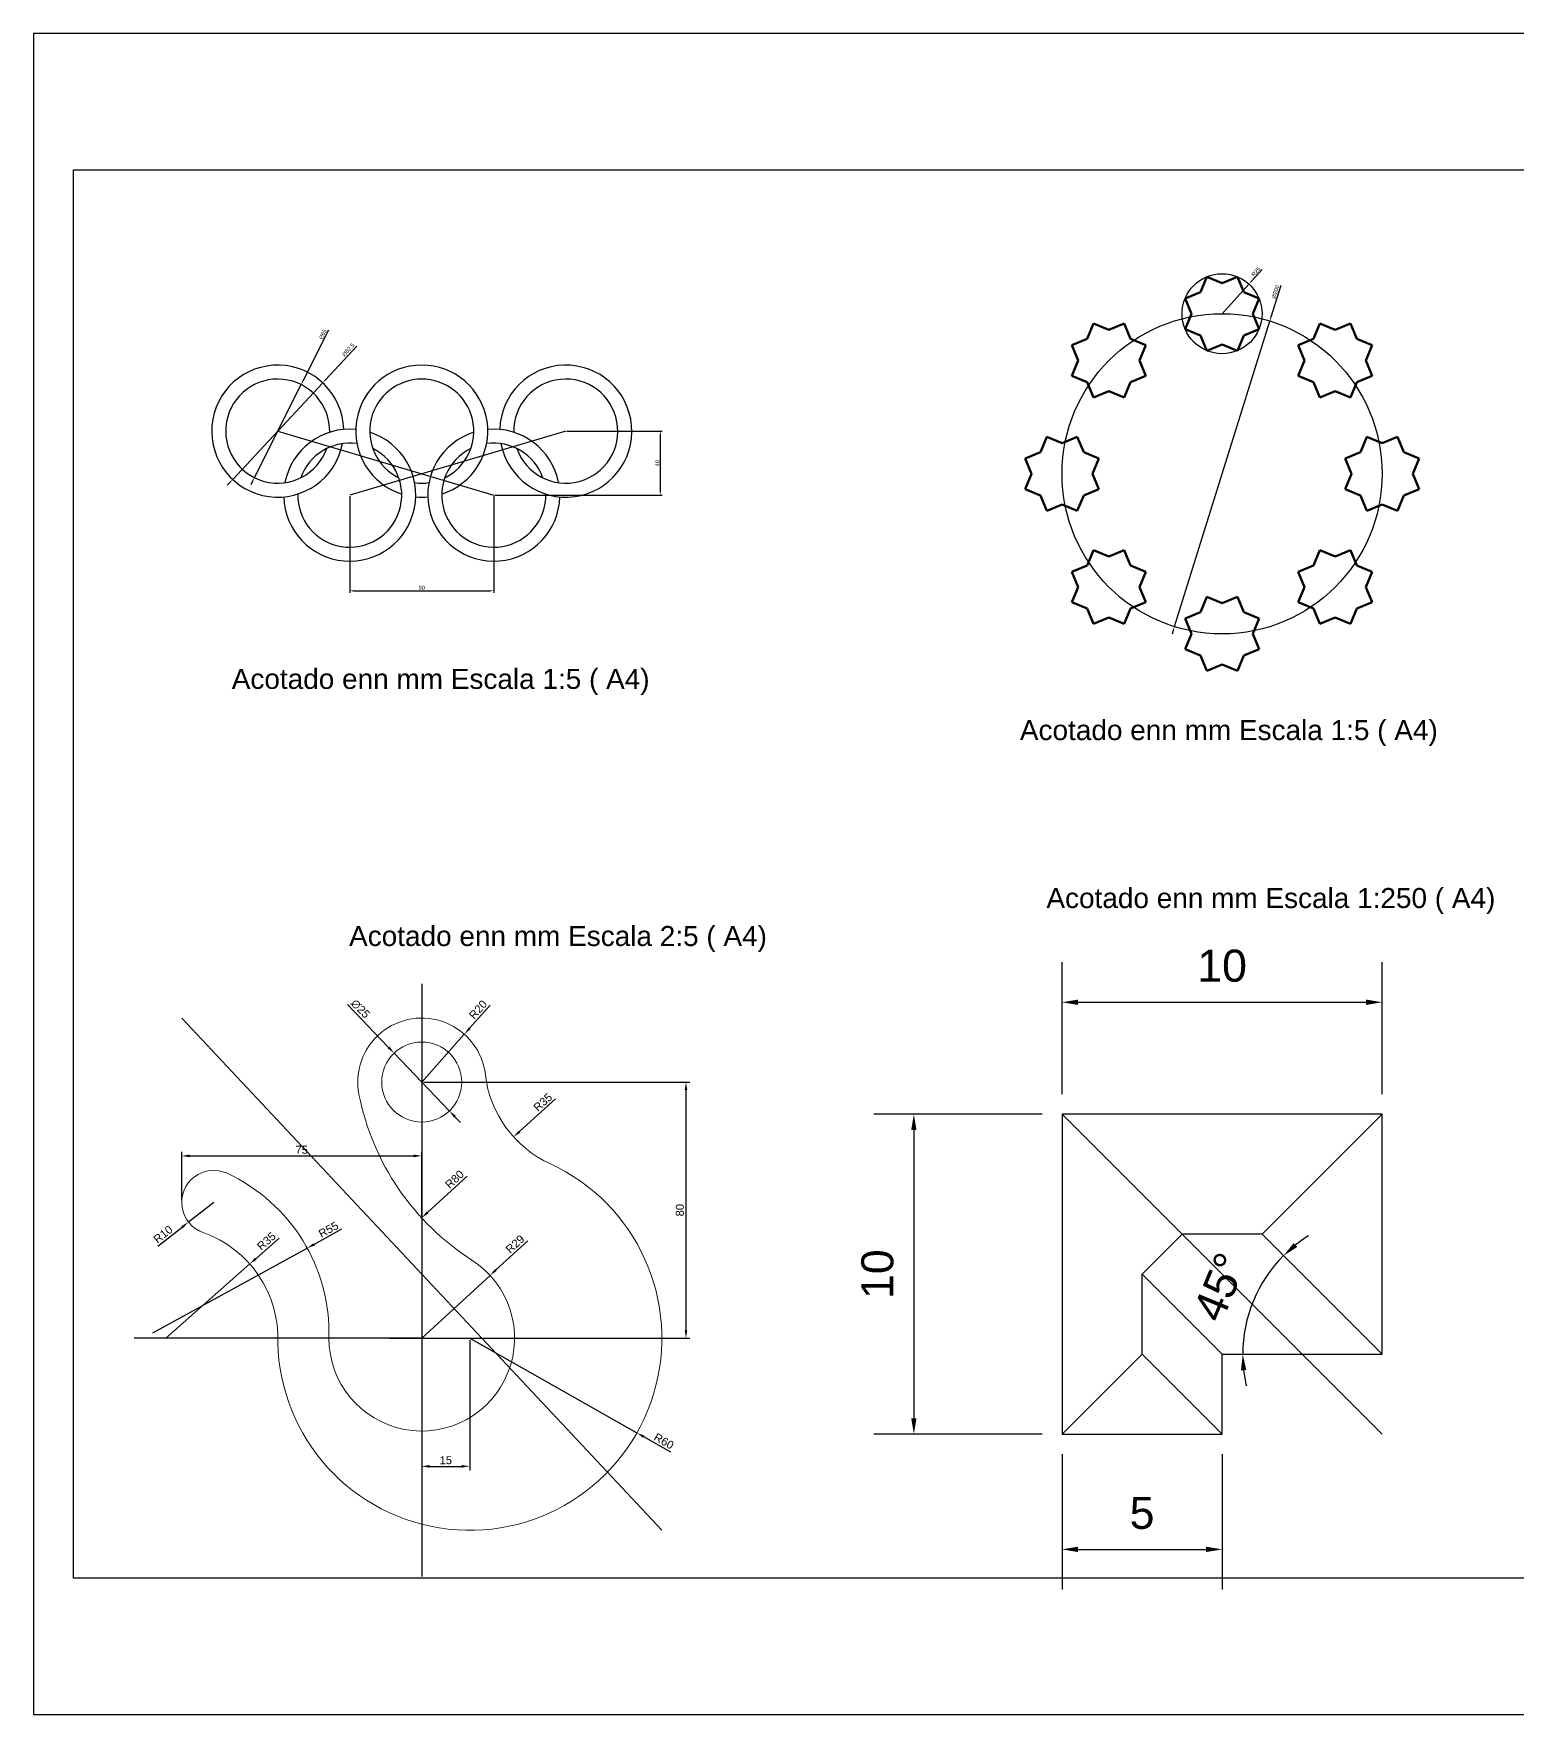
# Model space of a CAD drawing. Header units: millimetres. Extents: x 2193 to 3377, y 1438 to 2030.
# Drawn here: x 2193 to 2378.4, y 1770.2 to 1980.2 of the extents above; entities that cross this region are included whole.
import ezdxf

# ---------------------------------------------------------------- set-up
doc = ezdxf.new("R2010")
doc.units = ezdxf.units.MM
doc.layers.add('Cotas', color=253, linetype='Continuous')
doc.layers.add('Ejes', color=9, linetype='Continuous')
doc.styles.get("Standard").update_dxf_attribs({"font": 'arial.ttf'})
doc.dimstyles.new('ISO-25', dxfattribs={"dimtxt": 2.5, "dimasz": 2.5, "dimexe": 1.25, "dimexo": 0.625, "dimtad": 1, "dimtxsty": 'Standard', "dimcen": 2.5, "dimadec": 0, "dimazin": 0, "dimtfac": 1, "dimtmove": 0, "dimatfit": 3, "dimfxl": 1, "dimarcsym": 0})

# ---------------------------------------------------------------- blocks, each defined once
blk = doc.blocks.new('*D25')
at = {"layer": 'Cotas', "color": 0, "lineweight": -2, "transparency": 16777216}
for p, q in [((5579.86100419662, 3566.604598621986), (5579.86100419662, 3506.243575790659)), ((5669.86100419662, 3566.604598621986), (5669.86100419662, 3506.243575790659)), ((5582.36100419662, 3507.493575790659), (5667.36100419662, 3507.493575790659))]:
    blk.add_line(p, q, dxfattribs=at)
at = {"layer": 'Cotas', "color": 0, "transparency": 16777216}
for points in [[(5582.36100419662, 3507.910242457325), (5582.36100419662, 3507.076909123992), (5579.86100419662, 3507.493575790659)], [(5667.36100419662, 3507.910242457325), (5667.36100419662, 3507.076909123992), (5669.86100419662, 3507.493575790659)]]:
    blk.add_solid(points, dxfattribs=at)
at = {"layer": 'Defpoints', "color": 0, "transparency": 16777216}
for p in [(5579.86100419662, 3567.229598621986), (5669.86100419662, 3567.229598621986), (5669.86100419662, 3507.493575790659)]:
    blk.add_point(p, dxfattribs=at)
at = {"layer": 'Cotas', "color": 0, "transparency": 16777216, "insert": (5624.86100419662, 3509.395008259963), "char_height": 2.5, "attachment_point": 5}
blk.add_mtext('90', dxfattribs=at)
blk = doc.blocks.new('*D26')
at = {"layer": 'Cotas', "color": 0, "lineweight": -2, "transparency": 16777216}
for p, q in [((5715.486004196622, 3607.229598621988), (5775.144070628736, 3607.229598621988)), ((5773.894070628736, 3604.729598621988), (5773.894070628736, 3569.729598621988)), ((5670.486004196622, 3567.229598621988), (5775.144070628736, 3567.229598621988))]:
    blk.add_line(p, q, dxfattribs=at)
at = {"layer": 'Cotas', "color": 0, "transparency": 16777216}
for points in [[(5773.477403962069, 3604.729598621988), (5774.310737295403, 3604.729598621988), (5773.894070628736, 3607.229598621988)], [(5773.477403962069, 3569.729598621988), (5774.310737295403, 3569.729598621988), (5773.894070628736, 3567.229598621988)]]:
    blk.add_solid(points, dxfattribs=at)
at = {"layer": 'Defpoints', "color": 0, "transparency": 16777216}
for p in [(5714.861004196622, 3607.229598621988), (5669.861004196622, 3567.229598621988), (5773.894070628736, 3567.229598621988)]:
    blk.add_point(p, dxfattribs=at)
at = {"layer": 'Cotas', "color": 0, "transparency": 16777216, "insert": (5771.992638159431, 3587.229598621986), "char_height": 2.5, "attachment_point": 5, "rotation": 90}
blk.add_mtext('40', dxfattribs=at)
blk = doc.blocks.new('*D27')
at = {"layer": 'Cotas', "color": 0, "lineweight": -2, "transparency": 16777216}
for p, q in [((5566.547662090348, 3670.231514780258), (5550.587167230492, 3638.497598177957)), ((5520.258138522312, 3578.19502760573), (5549.46386987093, 3636.264169638245)), ((5519.13484116275, 3575.961599066018), (5518.011543803188, 3573.728170526305))]:
    blk.add_line(p, q, dxfattribs=at)
at = {"layer": 'Cotas', "color": 0, "transparency": 16777216}
for points in [[(5550.21492914054, 3638.68481440455), (5550.959405320444, 3638.310381951363), (5549.46386987093, 3636.264169638245)], [(5518.762603072799, 3576.148815292611), (5519.507079252702, 3575.774382839424), (5520.258138522312, 3578.19502760573)]]:
    blk.add_solid(points, dxfattribs=at)
at = {"layer": 'Defpoints', "color": 0, "transparency": 16777216}
for p in [(5549.46386987093, 3636.264169638245), (5520.258138522312, 3578.19502760573)]:
    blk.add_point(p, dxfattribs=at)
at = {"layer": 'Cotas', "color": 0, "transparency": 16777216, "insert": (5563.0858599884, 3667.735905710518), "char_height": 2.5, "attachment_point": 5, "rotation": 63.30000351398585}
blk.add_mtext('∅65', dxfattribs=at)
blk = doc.blocks.new('*D28')
at = {"layer": 'Cotas', "color": 0, "lineweight": -2, "transparency": 16777216}
for p, q in [((5584.242213548712, 3660.284899896224), (5564.668180237458, 3639.254506997663)), ((5506.757095358116, 3577.034685010633), (5562.964913035124, 3637.424512233339)), ((5505.053828155783, 3575.204690246309), (5503.35056095345, 3573.374695481984))]:
    blk.add_line(p, q, dxfattribs=at)
at = {"layer": 'Cotas', "color": 0, "transparency": 16777216}
for points in [[(5564.36318111007, 3639.538384864719), (5564.973179364845, 3638.970629130607), (5562.964913035124, 3637.424512233339)], [(5504.748829028395, 3575.488568113365), (5505.35882728317, 3574.920812379253), (5506.757095358116, 3577.034685010633)]]:
    blk.add_solid(points, dxfattribs=at)
at = {"layer": 'Defpoints', "color": 0, "transparency": 16777216}
for p in [(5562.964913035124, 3637.424512233339), (5506.757095358116, 3577.034685010633)]:
    blk.add_point(p, dxfattribs=at)
at = {"layer": 'Cotas', "color": 0, "transparency": 16777216, "insert": (5579.084075697954, 3657.925565202919), "char_height": 2.5, "attachment_point": 5, "rotation": 47.05414807018221}
blk.add_mtext('∅82,5', dxfattribs=at)
blk = doc.blocks.new('*D192')
at = {"layer": 'Cotas', "color": 0, "lineweight": -2, "transparency": 16777216}
for p, q in [((1715.037062455703, 1521.092775138512), (1708.876690148366, 1501.344631860636)), ((1648.573418290214, 1308.032021296293), (1708.132205310611, 1498.95805642157)), ((1647.828933452459, 1305.645445857227), (1647.084448614704, 1303.258870418161))]:
    blk.add_line(p, q, dxfattribs=at)
at = {"layer": 'Cotas', "color": 0, "transparency": 16777216}
for points in [[(1708.478927575189, 1501.468712666929), (1709.274452721544, 1501.220551054344), (1708.132205310611, 1498.95805642157)], [(1647.431170879281, 1305.769526663519), (1648.226696025637, 1305.521365050934), (1648.573418290214, 1308.032021296293)]]:
    blk.add_solid(points, dxfattribs=at)
at = {"layer": 'Defpoints', "color": 0, "transparency": 16777216}
for p in [(1708.132205310611, 1498.95805642157), (1648.573418290214, 1308.032021296293)]:
    blk.add_point(p, dxfattribs=at)
at = {"layer": 'Cotas', "color": 0, "lineweight": 9, "transparency": 16777216, "insert": (1711.742864951367, 1517.152501043288), "char_height": 2.5, "attachment_point": 5, "rotation": 72.67485017162802}
blk.add_mtext('∅200', dxfattribs=at)
blk = doc.blocks.new('*U194')
at = {"lineweight": 211}
for p, q in [((-9.567085809127548, 23.09698831278138), (-13.52990250365565, 13.52990250365428)), ((-1.818989403545856e-12, 19.13417161825373), (-9.567085809128002, 23.09698831278138)), ((9.567085809126638, 23.09698831278229), (-1.818989403545856e-12, 19.13417161825373)), ((13.52990250365428, 13.52990250365519), (9.567085809126638, 23.09698831278229)), ((-13.52990250365519, 13.52990250365474), (-23.09698831278229, 9.567085809127093)), ((23.09698831278183, 9.567085809127093), (13.52990250365428, 13.52990250365519)), ((-23.09698831278229, 9.567085809126638), (-19.13417161825464, -4.547473508864641e-13)), ((19.13417161825373, -4.547473508864641e-13), (23.09698831278183, 9.567085809127093)), ((-19.13417161825464, -4.547473508864641e-13), (-23.09698831278229, -9.567085809128002)), ((-23.09698831278229, -9.567085809128002), (-13.52990250365428, -13.5299025036561)), ((13.52990250365519, -13.52990250365519), (23.09698831278229, -9.567085809127093)), ((23.09698831278229, -9.567085809127093), (19.13417161825419, -4.547473508864641e-13)), ((-13.52990250365428, -13.5299025036561), (-9.567085809126638, -23.09698831278229)), ((-9.567085809126638, -23.09698831278229), (-4.547473508864641e-13, -19.1341716182551)), ((-4.547473508864641e-13, -19.13417161825464), (9.567085809127548, -23.09698831278229)), ((9.567085809127548, -23.09698831278229), (13.52990250365519, -13.52990250365519))]:
    blk.add_line(p, q, dxfattribs=at)
blk = doc.blocks.new('*U195')
at = {"color": 0, "linetype": 'ByBlock', "lineweight": -2, "transparency": 16777216}
blk.add_blockref('*U194', (3069.420177734044, 2000.423101909484), dxfattribs=at)
for p, rotation in [((2998.709499615389, 1971.133780028139), 45.00000000000001), ((3140.130855852699, 1971.133780028139), 315.0000000000001), ((2969.420177734044, 1900.423101909484), 90), ((3169.420177734044, 1900.423101909484), 270), ((2998.709499615389, 1829.712423790829), 135), ((3140.130855852699, 1829.712423790829), 225.0000000000001), ((3069.420177734044, 1800.423101909484), 180)]:
    blk.add_blockref('*U194', p, dxfattribs=dict(at, rotation=rotation))
blk = doc.blocks.new('*D191')
at = {"layer": 'Cotas', "color": 0, "lineweight": -2, "transparency": 16777216}
for p, q in [((1703.416323469283, 1531.120055241487), (1696.831065307581, 1523.861780064257)), ((1678.35281180041, 1503.495038858929), (1695.151224079656, 1522.0102581365))]:
    blk.add_line(p, q, dxfattribs=at)
at = {"layer": 'Cotas', "color": 0, "transparency": 16777216}
blk.add_solid([(1696.522478319622, 1524.141753602245), (1697.13965229554, 1523.58180652627), (1695.151224079656, 1522.0102581365)], dxfattribs=at)
at = {"layer": 'Defpoints', "color": 0, "transparency": 16777216}
for p in [(1695.151224079656, 1522.0102581365), (1678.35281180041, 1503.495038858929)]:
    blk.add_point(p, dxfattribs=at)
at = {"layer": 'Cotas', "color": 0, "lineweight": 9, "transparency": 16777216, "insert": (1699.574857032075, 1529.715768853727), "char_height": 2.5, "attachment_point": 5, "rotation": 47.783299375047676}
blk.add_mtext('R25', dxfattribs=at)
blk = doc.blocks.new('*D228')
at = {"layer": 'Cotas', "color": 0, "lineweight": -2, "transparency": 16777216}
for p, q in [((6717.383583678798, 3574.215134210418), (6730.213223559698, 3560.802108859574)), ((6749.221683492084, 3540.929302037212), (6731.941265371733, 3558.995490057541)), ((6750.949725304118, 3539.12268323518), (6752.677767116154, 3537.316064433147))]:
    blk.add_line(p, q, dxfattribs=at)
at = {"layer": 'Cotas', "color": 0, "transparency": 16777216}
for points in [[(6730.51432669337, 3561.090115828246), (6729.912120426025, 3560.5141018909), (6731.941265371733, 3558.995490057541)], [(6751.25082843779, 3539.410690203852), (6750.648622170445, 3538.834676266506), (6749.221683492084, 3540.929302037212)]]:
    blk.add_solid(points, dxfattribs=at)
at = {"layer": 'Defpoints', "color": 0, "transparency": 16777216}
for p in [(6731.941265371733, 3558.995490057541), (6749.221683492084, 3540.929302037212)]:
    blk.add_point(p, dxfattribs=at)
at = {"layer": 'Cotas', "color": 0, "lineweight": 9, "transparency": 16777216, "insert": (6721.424402326111, 3572.842573435248), "char_height": 2.5, "attachment_point": 5, "rotation": 313.7265005139644}
blk.add_mtext('∅25', dxfattribs=at)
blk = doc.blocks.new('*D229')
at = {"layer": 'Cotas', "color": 0, "lineweight": -2, "transparency": 16777216}
for p, q in [((6715.530440879113, 3503.974488550715), (6706.990710940584, 3499.285218631992)), ((6656.5894131868, 3471.609250993359), (6704.79935016868, 3498.081915691182))]:
    blk.add_line(p, q, dxfattribs=at)
at = {"layer": 'Cotas', "color": 0, "transparency": 16777216}
blk.add_solid([(6706.790160450449, 3499.650445427309), (6707.191261430718, 3498.919991836675), (6704.79935016868, 3498.081915691182)], dxfattribs=at)
at = {"layer": 'Defpoints', "color": 0, "transparency": 16777216}
for p in [(6704.79935016868, 3498.081915691182), (6656.5894131868, 3471.609250993359)]:
    blk.add_point(p, dxfattribs=at)
at = {"layer": 'Cotas', "color": 0, "lineweight": 9, "transparency": 16777216, "insert": (6711.443519003726, 3503.893710504021), "char_height": 2.5, "attachment_point": 5, "rotation": 28.771725723446593}
blk.add_mtext('R55', dxfattribs=at)
blk = doc.blocks.new('*D230')
at = {"layer": 'Cotas', "color": 0, "lineweight": -2, "transparency": 16777216}
for p, q in [((6773.671844895656, 3500.414321485671), (6763.760235055562, 3491.293009164472)), ((6740.581474431909, 3469.962396047375), (6761.920650879081, 3489.600103361528))]:
    blk.add_line(p, q, dxfattribs=at)
at = {"layer": 'Cotas', "color": 0, "transparency": 16777216}
blk.add_solid([(6763.478084088405, 3491.599606527219), (6764.042386022719, 3490.986411801726), (6761.920650879081, 3489.600103361528)], dxfattribs=at)
at = {"layer": 'Defpoints', "color": 0, "transparency": 16777216}
for p in [(6761.920650879081, 3489.600103361528), (6740.581474431909, 3469.962396047375)]:
    blk.add_point(p, dxfattribs=at)
at = {"layer": 'Cotas', "color": 0, "lineweight": 9, "transparency": 16777216, "insert": (6769.724649375647, 3499.365905733581), "char_height": 2.5, "attachment_point": 5, "rotation": 42.62229280396545}
blk.add_mtext('R29', dxfattribs=at)
blk = doc.blocks.new('*D231')
at = {"layer": 'Cotas', "color": 0, "lineweight": -2, "transparency": 16777216}
for p, q in [((6755.581474431909, 3469.962396047376), (6807.785884671692, 3440.387076074188)), ((6818.414016508537, 3434.365929616482), (6809.961068431683, 3439.154771075306))]:
    blk.add_line(p, q, dxfattribs=at)
at = {"layer": 'Cotas', "color": 0, "transparency": 16777216}
blk.add_solid([(6810.166452598163, 3439.517301701972), (6809.755684265203, 3438.792240448641), (6807.785884671692, 3440.387076074188)], dxfattribs=at)
at = {"layer": 'Defpoints', "color": 0, "transparency": 16777216}
for p in [(6755.581474431909, 3469.962396047376), (6807.785884671692, 3440.387076074188)]:
    blk.add_point(p, dxfattribs=at)
at = {"layer": 'Cotas', "color": 0, "lineweight": 9, "transparency": 16777216, "insert": (6816.21239224489, 3437.798583857632), "char_height": 2.5, "attachment_point": 5, "rotation": 330.46718226052684}
blk.add_mtext('R60', dxfattribs=at)
blk = doc.blocks.new('*D232')
at = {"layer": 'Cotas', "color": 0, "lineweight": -2, "transparency": 16777216}
for p, q in [((6696.021853359877, 3501.253042996244), (6688.722751292945, 3494.800187131577)), ((6660.627660368413, 3469.962396047377), (6686.849745231309, 3493.14433439263))]:
    blk.add_line(p, q, dxfattribs=at)
at = {"layer": 'Cotas', "color": 0, "transparency": 16777216}
blk.add_solid([(6688.446775836454, 3495.112354808517), (6688.998726749436, 3494.488019454638), (6686.849745231309, 3493.14433439263)], dxfattribs=at)
at = {"layer": 'Defpoints', "color": 0, "transparency": 16777216}
for p in [(6686.849745231309, 3493.14433439263), (6660.627660368413, 3469.962396047377)]:
    blk.add_point(p, dxfattribs=at)
at = {"layer": 'Cotas', "color": 0, "lineweight": 9, "transparency": 16777216, "insert": (6692.048843740383, 3500.279738064866), "char_height": 2.5, "attachment_point": 5, "rotation": 41.47866338923732}
blk.add_mtext('R35', dxfattribs=at)
blk = doc.blocks.new('*D233')
at = {"layer": 'Cotas', "color": 0, "lineweight": -2, "transparency": 16777216}
for p, q in [((6741.206474431912, 3549.962396047378), (6824.359942195049, 3549.962396047378)), ((6823.109942195049, 3547.462396047378), (6823.109942195049, 3472.462396047378)), ((6741.206474431912, 3469.962396047378), (6824.359942195049, 3469.962396047378))]:
    blk.add_line(p, q, dxfattribs=at)
at = {"layer": 'Cotas', "color": 0, "transparency": 16777216}
for points in [[(6822.693275528382, 3547.462396047378), (6823.526608861716, 3547.462396047378), (6823.109942195049, 3549.962396047378)], [(6822.693275528382, 3472.462396047378), (6823.526608861716, 3472.462396047378), (6823.109942195049, 3469.962396047378)]]:
    blk.add_solid(points, dxfattribs=at)
at = {"layer": 'Defpoints', "color": 0, "transparency": 16777216}
for p in [(6740.581474431912, 3549.962396047378), (6740.581474431912, 3469.962396047378), (6823.109942195049, 3469.962396047378)]:
    blk.add_point(p, dxfattribs=at)
at = {"layer": 'Cotas', "color": 0, "lineweight": 9, "transparency": 16777216, "insert": (6821.208509725744, 3509.962396047375), "char_height": 2.5, "attachment_point": 5, "rotation": 90}
blk.add_mtext('80', dxfattribs=at)
blk = doc.blocks.new('*D234')
at = {"layer": 'Cotas', "color": 0, "lineweight": -2, "transparency": 16777216}
for p, q in [((6761.99091136924, 3574.034285450231), (6755.53442085884, 3566.774873353039)), ((6740.581474431909, 3549.962396047376), (6753.872982366959, 3564.906820319076))]:
    blk.add_line(p, q, dxfattribs=at)
at = {"layer": 'Cotas', "color": 0, "transparency": 16777216}
blk.add_solid([(6755.223078686514, 3567.051779768352), (6755.845763031168, 3566.497966937725), (6753.872982366959, 3564.906820319076)], dxfattribs=at)
at = {"layer": 'Defpoints', "color": 0, "transparency": 16777216}
for p in [(6753.872982366959, 3564.906820319076), (6740.581474431909, 3549.962396047376)]:
    blk.add_point(p, dxfattribs=at)
at = {"layer": 'Cotas', "color": 0, "lineweight": 9, "transparency": 16777216, "insert": (6758.172594682717, 3572.602251156303), "char_height": 2.5, "attachment_point": 5, "rotation": 48.35024076728676}
blk.add_mtext('R20', dxfattribs=at)
blk = doc.blocks.new('*D235')
at = {"layer": 'Cotas', "color": 0, "lineweight": -2, "transparency": 16777216}
for p, q in [((6665.581474431909, 3513.030103842171), (6665.581474431909, 3528.166025601163)), ((6740.581474431909, 3508.138393404643), (6740.581474431909, 3528.166025601163)), ((6668.081474431909, 3526.916025601163), (6738.081474431909, 3526.916025601163))]:
    blk.add_line(p, q, dxfattribs=at)
at = {"layer": 'Cotas', "color": 0, "transparency": 16777216}
for points in [[(6668.081474431909, 3527.33269226783), (6668.081474431909, 3526.499358934497), (6665.581474431909, 3526.916025601163)], [(6738.081474431909, 3527.33269226783), (6738.081474431909, 3526.499358934497), (6740.581474431909, 3526.916025601163)]]:
    blk.add_solid(points, dxfattribs=at)
at = {"layer": 'Defpoints', "color": 0, "transparency": 16777216}
for p in [(6740.581474431909, 3526.916025601163), (6665.581474431909, 3512.405103842171), (6740.581474431909, 3507.513393404643)]:
    blk.add_point(p, dxfattribs=at)
at = {"layer": 'Cotas', "color": 0, "lineweight": 9, "transparency": 16777216, "insert": (6703.081474431909, 3528.812342108667), "char_height": 2.5, "attachment_point": 5}
blk.add_mtext('75', dxfattribs=at)
blk = doc.blocks.new('*D236')
at = {"layer": 'Cotas', "color": 0, "lineweight": -2, "transparency": 16777216}
blk.add_line((6754.760911137973, 3520.628810687693), (6742.386917597029, 3509.243380948461), dxfattribs=at)
at = {"layer": 'Cotas', "color": 0, "transparency": 16777216}
blk.add_solid([(6742.104792515852, 3509.550002131164), (6742.669042678206, 3508.936759765758), (6740.547190500813, 3507.550630461399)], dxfattribs=at)
at = {"layer": 'Defpoints', "color": 0, "transparency": 16777216}
for p in [(6799.418457579734, 3561.718646047376), (6740.547190500813, 3507.550630461399)]:
    blk.add_point(p, dxfattribs=at)
at = {"layer": 'Cotas', "color": 0, "lineweight": 9, "transparency": 16777216, "insert": (6750.818646837073, 3519.585346879303), "char_height": 2.5, "attachment_point": 5, "rotation": 42.61745551573734}
blk.add_mtext('R80', dxfattribs=at)
blk = doc.blocks.new('*D237')
at = {"layer": 'Cotas', "color": 0, "lineweight": -2, "transparency": 16777216}
for p, q in [((6740.581474431909, 3469.337396047376), (6740.581474431909, 3428.691106801401)), ((6755.581474431909, 3469.337396047376), (6755.581474431909, 3428.691106801401)), ((6743.081474431909, 3429.941106801401), (6753.081474431909, 3429.941106801401))]:
    blk.add_line(p, q, dxfattribs=at)
at = {"layer": 'Cotas', "color": 0, "transparency": 16777216}
for points in [[(6743.081474431909, 3430.357773468068), (6743.081474431909, 3429.524440134735), (6740.581474431909, 3429.941106801401)], [(6753.081474431909, 3430.357773468068), (6753.081474431909, 3429.524440134735), (6755.581474431909, 3429.941106801401)]]:
    blk.add_solid(points, dxfattribs=at)
at = {"layer": 'Defpoints', "color": 0, "transparency": 16777216}
for p in [(6740.581474431909, 3469.962396047376), (6755.581474431909, 3469.962396047376), (6755.581474431909, 3429.941106801401)]:
    blk.add_point(p, dxfattribs=at)
at = {"layer": 'Cotas', "color": 0, "lineweight": 9, "transparency": 16777216, "insert": (6748.081474431909, 3431.842539270705), "char_height": 2.5, "attachment_point": 5}
blk.add_mtext('15', dxfattribs=at)
blk = doc.blocks.new('*D238')
at = {"layer": 'Cotas', "color": 0, "lineweight": -2, "transparency": 16777216}
for p, q in [((6675.581474431909, 3512.405103842171), (6667.717564575269, 3506.227813030931)), ((6658.111632395339, 3498.68212168016), (6665.751587111109, 3504.68349032812))]:
    blk.add_line(p, q, dxfattribs=at)
at = {"layer": 'Cotas', "color": 0, "transparency": 16777216}
blk.add_solid([(6665.494199993974, 3505.011153238813), (6666.008974228244, 3504.355827417426), (6667.717564575269, 3506.227813030931)], dxfattribs=at)
at = {"layer": 'Defpoints', "color": 0, "transparency": 16777216}
for p in [(6675.581474431909, 3512.405103842171), (6667.717564575269, 3506.227813030931)]:
    blk.add_point(p, dxfattribs=at)
at = {"layer": 'Cotas', "color": 0, "lineweight": 9, "transparency": 16777216, "insert": (6659.774050889062, 3502.405914006444), "char_height": 2.5, "attachment_point": 5, "rotation": 38.15048893162347}
blk.add_mtext('R10', dxfattribs=at)
blk = doc.blocks.new('*D239')
at = {"layer": 'Cotas', "color": 0, "lineweight": -2, "transparency": 16777216}
blk.add_line((6782.365669867978, 3544.686964055643), (6771.103352597007, 3534.508382591003), dxfattribs=at)
at = {"layer": 'Cotas', "color": 0, "transparency": 16777216}
blk.add_solid([(6770.823973466135, 3534.817507828317), (6771.382731727879, 3534.19925735369), (6769.248601173125, 3532.83210780577)], dxfattribs=at)
at = {"layer": 'Defpoints', "color": 0, "transparency": 16777216}
for p in [(6795.215121107462, 3556.299954799042), (6769.248601173125, 3532.83210780577)]:
    blk.add_point(p, dxfattribs=at)
at = {"layer": 'Cotas', "color": 0, "transparency": 16777216, "insert": (6778.403562656831, 3543.670187593772), "char_height": 2.5, "attachment_point": 5, "rotation": 42.106432422046}
blk.add_mtext('R35', dxfattribs=at)
blk = doc.blocks.new('*D242')
at = {"layer": 'Cotas', "color": 0, "lineweight": -2, "transparency": 16777216}
for p, q in [((6459.864077726572, 2902.403616822951), (6454.611221900062, 2902.403616822951)), ((6455.861221900062, 2901.903616822951), (6455.861221900062, 2892.903616822951)), ((6459.864077726572, 2892.403616822951), (6454.611221900062, 2892.403616822951))]:
    blk.add_line(p, q, dxfattribs=at)
at = {"layer": 'Cotas', "color": 0, "transparency": 16777216}
for points in [[(6455.777888566729, 2901.903616822951), (6455.944555233395, 2901.903616822951), (6455.861221900062, 2902.403616822951)], [(6455.777888566729, 2892.903616822951), (6455.944555233395, 2892.903616822951), (6455.861221900062, 2892.403616822951)]]:
    blk.add_solid(points, dxfattribs=at)
at = {"layer": 'Defpoints', "color": 0, "transparency": 16777216}
for p in [(6460.489077726572, 2902.403616822951), (6455.861221900062, 2892.403616822951), (6460.489077726572, 2892.403616822951)]:
    blk.add_point(p, dxfattribs=at)
at = {"layer": 'Cotas', "color": 0, "transparency": 16777216, "insert": (6454.725648912339, 2897.403616822949), "char_height": 1, "attachment_point": 5, "rotation": 90}
blk.add_mtext('10', dxfattribs=at)
blk = doc.blocks.new('*D243')
at = {"layer": 'Cotas', "color": 0, "lineweight": -2, "transparency": 16777216}
for p, q in [((6460.489077726568, 2891.77861682295), (6460.489077726568, 2887.558128248319)), ((6465.489077726568, 2891.77861682295), (6465.489077726568, 2887.558128248319)), ((6460.989077726568, 2888.808128248319), (6464.989077726568, 2888.808128248319))]:
    blk.add_line(p, q, dxfattribs=at)
at = {"layer": 'Cotas', "color": 0, "transparency": 16777216}
for points in [[(6460.989077726568, 2888.891461581653), (6460.989077726568, 2888.724794914986), (6460.489077726568, 2888.808128248319)], [(6464.989077726568, 2888.891461581653), (6464.989077726568, 2888.724794914986), (6465.489077726568, 2888.808128248319)]]:
    blk.add_solid(points, dxfattribs=at)
at = {"layer": 'Defpoints', "color": 0, "transparency": 16777216}
for p in [(6460.489077726568, 2892.40361682295), (6465.489077726568, 2892.40361682295), (6465.489077726568, 2888.808128248319)]:
    blk.add_point(p, dxfattribs=at)
at = {"layer": 'Cotas', "color": 0, "transparency": 16777216, "insert": (6462.989077726568, 2889.941654851321), "char_height": 1, "attachment_point": 5}
blk.add_mtext('5', dxfattribs=at)
blk = doc.blocks.new('*D244')
at = {"layer": 'Cotas', "color": 0, "lineweight": -2, "transparency": 16777216}
for start, end in [(121.8349013612104, 128.4174506806008), (134.9999999999913, 179.9999999999945), (186.582549319385, 193.1650986387754)]:
    blk.add_arc((6470.489077726569, 2894.90361682295), 4.354490889415621, start, end, dxfattribs=at)
at = {"layer": 'Cotas', "color": 0, "transparency": 16777216}
for points in [[(6467.838701461707, 2898.25316747848), (6467.727810786804, 2898.377590289884), (6467.409987690048, 2897.982706859472)], [(6466.080096952665, 2894.399657204596), (6466.246488714536, 2894.409225870078), (6466.134586837154, 2894.903616822951)]]:
    blk.add_solid(points, dxfattribs=at)
at = {"layer": 'Defpoints', "color": 0, "transparency": 16777216}
for p in [(6466.73907772657, 2898.653616822952), (6466.717977995788, 2897.08086226766), (6465.48907772657, 2894.903616822951), (6470.489077726569, 2894.90361682295), (6470.489077726569, 2894.90361682295)]:
    blk.add_point(p, dxfattribs=at)
at = {"layer": 'Cotas', "color": 0, "transparency": 16777216, "insert": (6465.418810691262, 2897.003790193828), "char_height": 1, "attachment_point": 5, "rotation": 67.49999999999649}
blk.add_mtext('45°', dxfattribs=at)
blk = doc.blocks.new('*D245')
at = {"layer": 'Cotas', "color": 0, "lineweight": -2, "transparency": 16777216}
for p, q in [((6460.489077726568, 2903.02861682295), (6460.489077726568, 2907.147504203171)), ((6470.489077726568, 2903.02861682295), (6470.489077726568, 2907.147504203171)), ((6460.989077726568, 2905.897504203171), (6469.989077726568, 2905.897504203171))]:
    blk.add_line(p, q, dxfattribs=at)
at = {"layer": 'Cotas', "color": 0, "transparency": 16777216}
for points in [[(6460.989077726568, 2905.980837536504), (6460.989077726568, 2905.814170869837), (6460.489077726568, 2905.897504203171)], [(6469.989077726568, 2905.980837536504), (6469.989077726568, 2905.814170869837), (6470.489077726568, 2905.897504203171)]]:
    blk.add_solid(points, dxfattribs=at)
at = {"layer": 'Defpoints', "color": 0, "transparency": 16777216}
for p in [(6470.489077726568, 2905.897504203171), (6460.489077726568, 2902.40361682295), (6470.489077726568, 2902.40361682295)]:
    blk.add_point(p, dxfattribs=at)
at = {"layer": 'Cotas', "color": 0, "transparency": 16777216, "insert": (6465.489077726568, 2907.033077190893), "char_height": 1, "attachment_point": 5}
blk.add_mtext('10', dxfattribs=at)
blk = doc.blocks.new('Aros olímpicos')
for centre, radius, start, end in [((5534.86100419662, 3607.229598621986), 41.25, 1.497366150046228, 349.0824843745226), ((5624.86100419662, 3607.229598621986), 41.25, 287.650436952327, 252.349563047673), ((5714.86100419662, 3607.229598621986), 41.25, 190.9175156254774, 178.5026338499538), ((5534.86100419662, 3607.229598621986), 32.5, 358.7801603144719, 340.5048255147929), ((5624.86100419662, 3607.229598621986), 32.5, 296.2280958120856, 243.7719041879143), ((5714.86100419662, 3607.229598621986), 32.5, 199.4951744852071, 181.2198396855281), ((5579.86100419662, 3567.229598621986), 41.25, 181.4973661500462, 72.34956304767294), ((5579.86100419662, 3567.229598621986), 41.25, 84.76444482317382, 169.0824843745225), ((5669.86100419662, 3567.229598621986), 41.25, 107.6504369523271, 358.5026338499538), ((5669.86100419662, 3567.229598621986), 41.25, 10.91751562547746, 95.23555517682621), ((5579.86100419662, 3567.229598621986), 32.5, 178.7801603144719, 63.77190418791438), ((5579.86100419662, 3567.229598621986), 32.5, 82.04723898760501, 160.5048255147928), ((5669.86100419662, 3567.229598621986), 32.5, 116.2280958120856, 1.219839685528135), ((5669.86100419662, 3567.229598621986), 32.5, 19.49517448520716, 97.952761012395), ((5624.86100419662, 3607.229598621986), 32.5, 262.0472389876051, 277.952761012395), ((5624.86100419662, 3607.229598621986), 41.25, 264.7644448231738, 275.2355551768262)]:
    blk.add_arc(centre, radius, start, end)
at = {"layer": 'Cotas'}
for p1, p2, picture, middle in [((5520.258138522311, 3578.195027605729), (5549.463869870929, 3636.264169638244), '*D27', (5564.847008277558, 3666.850140534763)), ((5506.757095358116, 3577.034685010634), (5562.964913035124, 3637.424512233339), '*D28', (5580.671277841773, 3656.448277175793))]:
    dim = blk.add_diameter_dim_2p(p1=p1, p2=p2, dimstyle='ISO-25', dxfattribs=at)
    dim.commit()
    dim.dimension.update_dxf_attribs({"geometry": picture, "text_midpoint": middle, "dimtype": 131})
dim = blk.add_linear_dim(base=(5773.894070628736, 3567.229598621988), p1=(5714.86100419662, 3607.229598621986), p2=(5669.86100419662, 3567.229598621986), angle=90, dimstyle='ISO-25', dxfattribs=at)
dim.commit()
dim.dimension.update_dxf_attribs({"geometry": '*D26', "text_midpoint": (5771.992638159431, 3587.229598621986)})
dim = blk.add_linear_dim(base=(5669.86100419662, 3507.493575790659), p1=(5579.86100419662, 3567.229598621986), p2=(5669.86100419662, 3567.229598621986), dimstyle='ISO-25', dxfattribs=at)
dim.commit()
dim.dimension.update_dxf_attribs({"geometry": '*D25', "text_midpoint": (5624.86100419662, 3509.395008259963)})
blk = doc.blocks.new('6')
at = {"layer": 'Ejes'}
for centre, radius in [((1678.352811800412, 1503.495038858931), 24.9999999999998), ((1678.352811800412, 1403.495038858931), 100.0000000000001)]:
    blk.add_circle(centre, radius, dxfattribs=at)
at = {"lineweight": 9}
blk.add_blockref('*U195', (-1391.067365933632, -496.9280630505527), dxfattribs=at)
at = {"layer": 'Cotas', "lineweight": 9}
dim = blk.add_radius_dim(center=(1678.35281180041, 1503.495038858929), mpoint=(1695.151224079656, 1522.0102581365), dimstyle='ISO-25', dxfattribs=at)
dim.commit()
dim.dimension.update_dxf_attribs({"geometry": '*D191', "text_midpoint": (1700.983074596501, 1528.438126992107), "dimtype": 132})
dim = blk.add_diameter_dim_2p(p1=(1648.573418290214, 1308.032021296293), p2=(1708.132205310611, 1498.95805642157), dimstyle='ISO-25', dxfattribs=at)
dim.commit()
dim.dimension.update_dxf_attribs({"geometry": '*D192', "text_midpoint": (1713.62477573415, 1516.565444786504), "dimtype": 131})
blk = doc.blocks.new('22')
at = {"lineweight": 9}
blk.add_circle((6740.581474431909, 3549.962396047376), 12.5, dxfattribs=at)
for centre, radius, start, end in [((6740.581474431909, 3549.962396047376), 20, 6.61679557501702, 191.2994949308808), ((6795.215121107462, 3556.299954799043), 35, 186.616795575017, 245.3422969091102), ((6799.418457579734, 3561.718646047376), 80, 191.2994949308808, 237.3307348294448), ((6755.581474431909, 3469.962396047376), 60, 178.6355373910731, 65.34229690911025), ((6675.581474431909, 3512.405103842171), 10, 65.03618473035279, 250.5911403076305), ((6656.589413186799, 3471.609250993359), 55, 358.2841464847702, 65.03618473035279), ((6660.627660368412, 3469.962396047376), 35, 357.6604922858799, 70.5911403076305), ((6740.581474431909, 3469.962396047376), 29, 180, 57.33073482944481)]:
    blk.add_arc(centre, radius, start, end, dxfattribs=at)
at = {"layer": 'Ejes'}
for p, q in [((6740.581474431909, 3580.615950204032), (6740.581474431909, 3395.553581291186)), ((6665.581474431909, 3569.962396047376), (6815.581474431905, 3409.962396047376)), ((6740.581474431909, 3469.962396047376), (6650.752060019186, 3469.962396047376)), ((6740.581474431909, 3469.962396047376), (6730.581474431909, 3469.962396047376)), ((6730.581474431909, 3469.962396047376), (6745.581474431909, 3469.962396047376)), ((6740.581474431909, 3469.962396047376), (6755.581474431909, 3469.962396047376))]:
    blk.add_line(p, q, dxfattribs=at)
at = {"layer": 'Cotas', "lineweight": 9}
dim = blk.add_diameter_dim_2p(p1=(6749.221683492085, 3540.929302037212), p2=(6731.941265371734, 3558.99549005754), dimstyle='ISO-25', dxfattribs=at)
dim.commit()
dim.dimension.update_dxf_attribs({"geometry": '*D228', "text_midpoint": (6719.999810692313, 3571.479942920438), "dimtype": 131})
for center, mpoint, picture, middle in [((6740.581474431909, 3549.962396047376), (6753.872982366959, 3564.906820319076), '*D234', (6758.172594682717, 3572.602251156303)), ((6675.581474431909, 3512.405103842171), (6667.717564575269, 3506.227813030931), '*D238', (6659.774050889062, 3502.405914006444)), ((6656.589413186799, 3471.609250993359), (6704.799350168679, 3498.081915691182), '*D229', (6711.443519003725, 3503.893710504021)), ((6660.627660368412, 3469.962396047376), (6686.849745231309, 3493.14433439263), '*D232', (6692.048843740382, 3500.279738064866)), ((6755.581474431909, 3469.962396047376), (6807.785884671692, 3440.387076074189), '*D231', (6816.21239224489, 3437.798583857632))]:
    dim = blk.add_radius_dim(center=center, mpoint=mpoint, dimstyle='ISO-25', dxfattribs=at)
    dim.commit()
    dim.dimension.update_dxf_attribs({"geometry": picture, "text_midpoint": middle})
for center, mpoint, picture, middle in [((6799.418457579734, 3561.718646047376), (6740.547190500812, 3507.5506304614), '*D236', (6752.106107132484, 3518.186100145142)), ((6740.581474431909, 3469.962396047376), (6761.920650879081, 3489.600103361528), '*D230', (6771.012227800124, 3497.96676770031))]:
    dim = blk.add_radius_dim(center=center, mpoint=mpoint, dimstyle='ISO-25', dxfattribs=at)
    dim.commit()
    dim.dimension.update_dxf_attribs({"geometry": picture, "text_midpoint": middle, "dimtype": 132})
at = {"layer": 'Cotas'}
dim = blk.add_radius_dim(center=(6795.215121107462, 3556.299954799043), mpoint=(6769.248601173125, 3532.83210780577), dimstyle='ISO-25', dxfattribs=at)
dim.commit()
dim.dimension.update_dxf_attribs({"geometry": '*D239', "text_midpoint": (6779.679063695664, 3542.258881172667), "dimtype": 132})
at = {"layer": 'Cotas', "lineweight": 9}
dim = blk.add_linear_dim(base=(6823.109942195049, 3469.962396047378), p1=(6740.581474431909, 3549.962396047376), p2=(6740.581474431909, 3469.962396047376), angle=90, dimstyle='ISO-25', dxfattribs=at)
dim.commit()
dim.dimension.update_dxf_attribs({"geometry": '*D233', "text_midpoint": (6821.208509725744, 3509.962396047375)})
for base, p1, p2, picture, middle in [((6740.581474431909, 3526.916025601163), (6665.581474431909, 3512.405103842171), (6740.581474431909, 3507.513393404643), '*D235', (6703.081474431909, 3528.812342108667)), ((6755.581474431909, 3429.941106801401), (6740.581474431909, 3469.962396047376), (6755.581474431909, 3469.962396047376), '*D237', (6748.081474431909, 3431.842539270705))]:
    dim = blk.add_linear_dim(base=base, p1=p1, p2=p2, dimstyle='ISO-25', dxfattribs=at)
    dim.commit()
    dim.dimension.update_dxf_attribs({"geometry": picture, "text_midpoint": middle})
blk = doc.blocks.new('casa')
for p, q in [((6460.489077726568, 2902.40361682295), (6464.239077726567, 2898.65361682295)), ((6470.489077726568, 2902.40361682295), (6466.739077726569, 2898.65361682295)), ((6462.989077726568, 2897.40361682295), (6464.239077726567, 2898.65361682295)), ((6466.739077726569, 2898.65361682295), (6464.239077726567, 2898.65361682295)), ((6470.489077726568, 2894.90361682295), (6466.739077726569, 2898.65361682295)), ((6462.989077726568, 2894.90361682295), (6462.989077726568, 2897.40361682295)), ((6462.989077726568, 2897.40361682295), (6465.489077726568, 2894.90361682295)), ((6460.489077726568, 2892.40361682295), (6462.989077726568, 2894.90361682295)), ((6465.489077726568, 2892.40361682295), (6462.989077726568, 2894.90361682295)), ((6465.489077726568, 2894.90361682295), (6470.489077726568, 2894.90361682295))]:
    blk.add_line(p, q)
for points in [[(6470.489077726568, 2894.90361682295), (6470.489077726568, 2902.40361682295), (6460.489077726568, 2902.40361682295), (6460.489077726568, 2892.40361682295), (6465.489077726568, 2892.40361682295)], [(6460.489077726568, 2897.40361682295), (6460.489077726568, 2892.40361682295), (6465.489077726568, 2892.40361682295), (6465.489077726568, 2894.90361682295)]]:
    blk.add_lwpolyline(points)
at = {"layer": 'Ejes'}
blk.add_line((6460.489077726568, 2902.40361682295), (6470.489077726568, 2892.40361682295), dxfattribs=at)
at = {"layer": 'Cotas'}
for base, p1, p2, picture, middle in [((6470.489077726568, 2905.897504203171), (6460.489077726568, 2902.40361682295), (6470.489077726568, 2902.40361682295), '*D245', (6465.489077726568, 2907.033077190893)), ((6465.489077726568, 2888.808128248319), (6460.489077726568, 2892.40361682295), (6465.489077726568, 2892.40361682295), '*D243', (6462.989077726568, 2889.941654851321))]:
    dim = blk.add_linear_dim(base=base, p1=p1, p2=p2, dimstyle='ISO-25', override={"dimtxt": 1, "dimasz": 0.5}, dxfattribs=at)
    dim.commit()
    dim.dimension.update_dxf_attribs({"geometry": picture, "text_midpoint": middle})
dim = blk.add_linear_dim(base=(6455.861221900062, 2892.403616822951), p1=(6460.489077726568, 2902.40361682295), p2=(6460.489077726568, 2892.40361682295), angle=90, dimstyle='ISO-25', override={"dimtxt": 1, "dimasz": 0.5}, dxfattribs=at)
dim.commit()
dim.dimension.update_dxf_attribs({"geometry": '*D242', "text_midpoint": (6454.725648912339, 2897.403616822949)})
dim = blk.add_angular_dim_2l(base=(6466.717977995788, 2897.08086226766), line1=((6465.489077726568, 2894.90361682295), (6470.489077726568, 2894.90361682295)), line2=((6470.489077726568, 2894.90361682295), (6466.739077726569, 2898.65361682295)), dimstyle='ISO-25', override={"dimtxt": 1, "dimasz": 0.5}, dxfattribs=at)
dim.commit()
dim.dimension.update_dxf_attribs({"geometry": '*D244', "text_midpoint": (6465.418810691263, 2897.003790193829)})

msp = doc.modelspace()

# ---------------------------------------------------------------- linework, layer by layer
msp.add_lwpolyline([(2484.968936454969, 1787.174529591177), (2197.968936454969, 1787.174529591177), (2197.968936454969, 1963.174529591177), (2484.968936454969, 1963.174529591177)], close=True)
at = {"layer": 'Ejes'}
for p, q in [((2223.468936454969, 1930.50786292451), (2250.468936454969, 1922.50786292451)), ((2259.468936454969, 1930.50786292451), (2232.468936454969, 1922.50786292451))]:
    msp.add_line(p, q, dxfattribs=at)
msp.add_lwpolyline([(2192.968936454969, 1770.174529591177), (2489.968936454969, 1770.174529591177), (2489.968936454969, 1980.174529591177), (2192.968936454969, 1980.174529591177)], close=True, dxfattribs=at)

# ---------------------------------------------------------------- block references
for name, p, xscale, yscale, zscale in [('Aros olímpicos', (1116.496735615644, 1209.061943200113), 0.2, 0.2, 0.2), ('casa', (-23520.4873744513, -9764.439937700625), 4, 4, 4), ('22', (-454.7636533177924, 429.1895711722264), 0.4, 0.4, 0.4)]:
    msp.add_blockref(name, p, dxfattribs=dict(xscale=xscale, yscale=yscale, zscale=zscale))
at = {"layer": 'Cotas', "xscale": 0.2, "yscale": 0.2, "zscale": 0.2}
msp.add_blockref('6', (2005.798374094886, 1644.475521819391), dxfattribs=at)

# ---------------------------------------------------------------- texts
at = {"layer": 'Cotas'}
for s, p in [('Acotado enn mm Escala 1:5 ( A4)', (2217.725029137592, 1898.300648326131)), ('Acotado enn mm Escala 1:5 ( A4)', (2316.207308459261, 1891.905887619417)), ('Acotado enn mm Escala 1:250 ( A4)', (2319.517594506689, 1870.922150680084)), ('Acotado enn mm Escala 2:5 ( A4)', (2232.385388713011, 1866.17737419016))]:
    msp.add_text(s, height=2.5, dxfattribs=at).set_placement(p)

doc.saveas('drawing.dxf')
